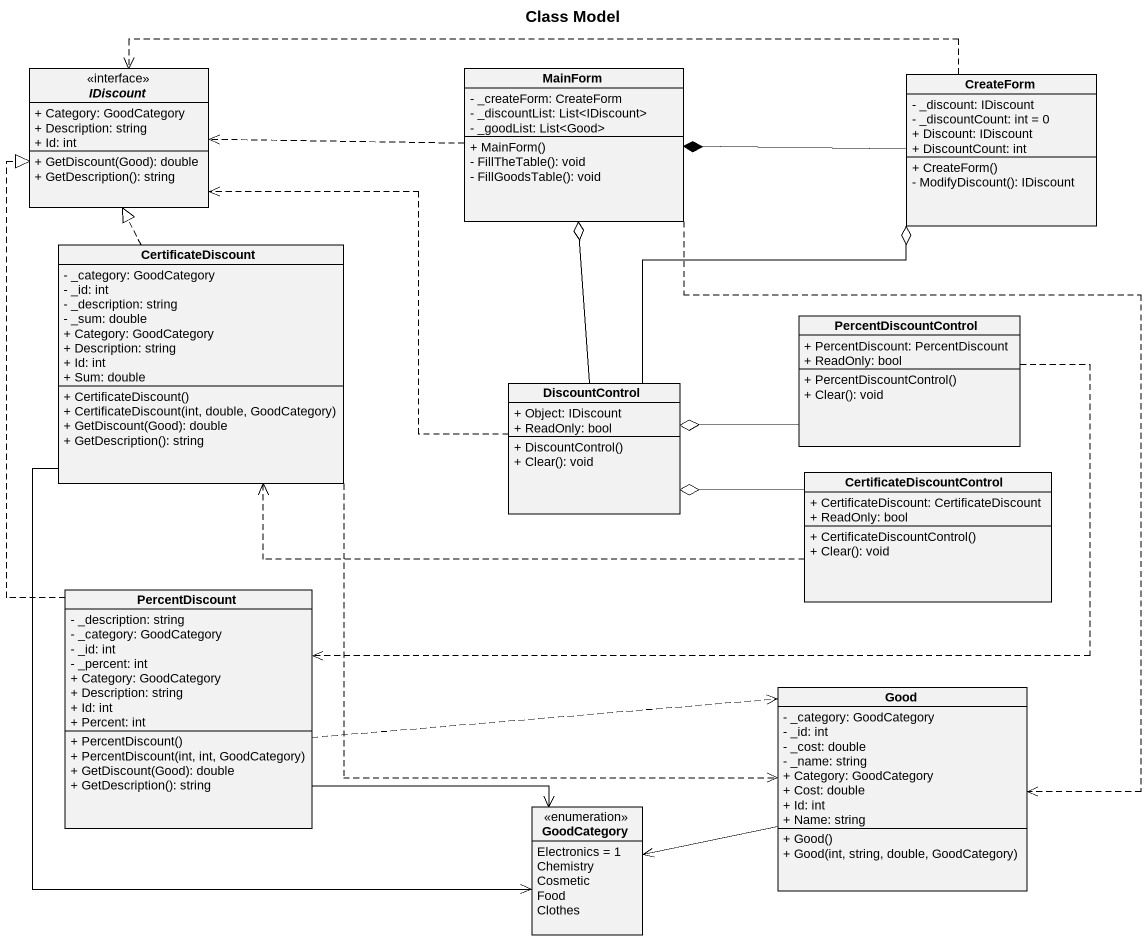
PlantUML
@startuml
title Class Model
hide circle
hide empty members
skinparam classAttributeIconSize 0
interface IDiscount {
  + Category: GoodCategory
  + Description: string
  + Id: int
  + GetDiscount(Good): double
  + GetDescription(): string
}
class MainForm {
  - _createForm: CreateForm
  - _discountList: List<IDiscount>
  - _goodList: List<Good>
  + MainForm()
  - FillTheTable(): void
  - FillGoodsTable(): void
}
class CreateForm {
  - _discount: IDiscount
  - _discountCount: int = 0
  + Discount: IDiscount
  + DiscountCount: int
  + CreateForm()
  - ModifyDiscount(): IDiscount
}
class CertificateDiscount {
  - _category: GoodCategory
  - _id: int
  - _description: string
  - _sum: double
  + Category: GoodCategory
  + Description: string
  + Id: int
  + Sum: double
  + CertificateDiscount()
  + CertificateDiscount(int, double, GoodCategory)
  + GetDiscount(Good): double
  + GetDescription(): string
}
class PercentDiscountControl {
  + PercentDiscount: PercentDiscount
  + ReadOnly: bool
  + PercentDiscountControl()
  + Clear(): void
}
class DiscountControl {
  + Object: IDiscount
  + ReadOnly: bool
  + DiscountControl()
  + Clear(): void
}
class CertificateDiscountControl {
  + CertificateDiscount: CertificateDiscount
  + ReadOnly: bool
  + CertificateDiscountControl()
  + Clear(): void
}
class PercentDiscount {
  - _description: string
  - _category: GoodCategory
  - _id: int
  - _percent: int
  + Category: GoodCategory
  + Description: string
  + Id: int
  + Percent: int
  + PercentDiscount()
  + PercentDiscount(int, int, GoodCategory)
  + GetDiscount(Good): double
  + GetDescription(): string
}
class Good {
  - _category: GoodCategory
  - _id: int
  - _cost: double
  - _name: string
  + Category: GoodCategory
  + Cost: double
  + Id: int
  + Name: string
  + Good()
  + Good(int, string, double, GoodCategory)
}
enum GoodCategory {
  Electronics = 1
  Chemistry
  Cosmetic
  Food
  Clothes
}
MainForm .left.> IDiscount
MainForm ..> Good
CreateForm .left.> IDiscount
CreateForm -left-* MainForm
CertificateDiscount .up.|> IDiscount
CertificateDiscount ..> Good
CertificateDiscount --> GoodCategory
PercentDiscountControl -left-o DiscountControl
PercentDiscountControl .left.> PercentDiscount
DiscountControl .up.> IDiscount
DiscountControl -up-o MainForm
DiscountControl -up-o CreateForm
CertificateDiscountControl .left.> CertificateDiscount
CertificateDiscountControl -left-o DiscountControl
PercentDiscount .up.|> IDiscount
PercentDiscount .right.> Good
PercentDiscount -right-> GoodCategory
Good -left-> GoodCategory
@enduml
